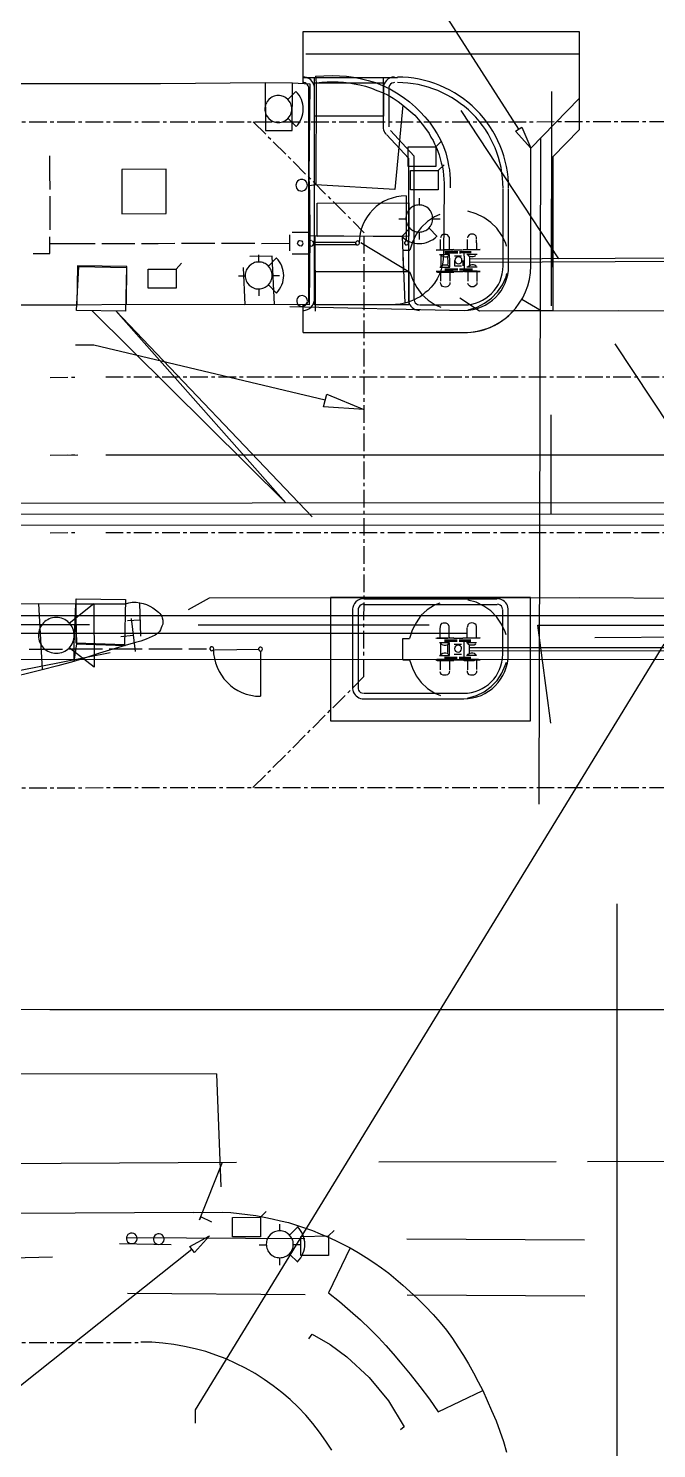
# Model space of a CAD drawing. Header units: feet. Extents: x 111 to 689, y 37 to 445.
# Drawn here: x 271.6 to 328.2, y 175 to 303 of the extents above; entities that cross this region are included whole.
import ezdxf

# ---------------------------------------------------------------- set-up
doc = ezdxf.new("R2010")
doc.units = ezdxf.units.FT
doc.linetypes.add('CENTER2', pattern=[2.541, 1.587, -0.318, 0.318, -0.318])
for name, color, linetype in [('AGUA', 5, 'UTIL_W'), ('ANOTACION', 7, 'CONTINUOUS'), ('DIGITALIZADO', 7, 'CONTINUOUS'), ('DRENAJE', 3, 'UTIL_SD'), ('EJE_VIA', 7, 'CONTINUOUS'), ('ELECTRICO_AEREO', 1, 'UTIL_EOH'), ('ESTRUCTURAS', 7, 'CONTINUOUS'), ('METRO_RW', 140, 'CENTER2'), ('TELECOM', 30, 'UTIL_T'), ('TELECOM_AEREO', 30, 'UTIL_TOH'), ('TOPO', 8, 'CONTINUOUS')]:
    doc.layers.add(name, color=color, linetype=linetype)
doc.styles.add('LTSTD', font='Arial')
doc.linetypes.add('UTIL_EOH', pattern='A,4,-3,["E(OH)",LTSTD,S=1.2,R=0,X=-3.3,Y=-0.6],-3', length=10)
doc.linetypes.add('UTIL_SD', pattern='A,4,-3,["SD",LTSTD,S=1.2,R=0,X=-2.22,Y=-0.6],-3', length=10)
doc.linetypes.add('UTIL_T', pattern='A,4,-3,["T",LTSTD,S=1.2,R=0,X=-1.86,Y=-0.6],-3', length=10)
doc.linetypes.add('UTIL_TOH', pattern='A,4,-3,["T(OH)",LTSTD,S=1.2,R=0,X=-3.3,Y=-0.6],-3', length=10)
doc.linetypes.add('UTIL_W', pattern='A,4,-3,["W",LTSTD,S=1.2,R=0,X=-1.86,Y=-0.6],-3', length=10)

msp = doc.modelspace()

# ---------------------------------------------------------------- linework, layer by layer
at = {"layer": 'AGUA'}
for p, q in [((318.7, 277.97), (318.73, 297.3)), ((317.6, 233.07), (317.73, 293.07)), ((318.67, 259.17), (318.67, 268.17)), ((223.47, 249.3), (277.07, 249.27)), ((286.87, 249.23), (307.67, 249.23)), ((324.63, 139), (324.63, 224.1)), ((303.13, 200.83), (319.13, 200.87))]:
    msp.add_line(p, q, dxfattribs=at)
for points in [[(318.63, 240.37), (317.47, 249.2), (342.27, 249.2)], [(199.87, 243.43), (262.3, 243.47), (278.93, 246.73)], [(321.93, 200.87), (347.73, 200.97), (368.53, 201), (394.33, 201.1)], [(227.93, 200.6), (253.73, 200.7), (274.53, 200.73), (290.33, 200.8)], [(288.1, 195.4), (287.1, 195.9), (286.97, 195.63), (289.07, 200.8)]]:
    msp.add_lwpolyline(points, dxfattribs=at)
at = {"layer": 'ANOTACION'}
for points in [[(315.77, 293.9), (279.03, 351.2), (279.03, 352.2)], [(316.03, 294.07), (316.83, 292.2), (315.47, 293.73), (316.03, 294.07)], [(298.3, 269.47), (277.47, 274.43), (275.8, 274.43)], [(298.47, 270.03), (301.8, 268.63), (298.17, 268.87), (298.47, 270.03)], [(328.83, 247.5), (286.6, 178.5), (286.6, 177.3)], [(286.1, 193.2), (287.87, 194.17), (286.53, 192.67), (286.1, 193.2)], [(286.3, 192.93), (268.03, 178.43), (268.03, 177.43)]]:
    msp.add_lwpolyline(points, dxfattribs=at)
at = {"layer": 'DIGITALIZADO'}
for points in [[(277.57, 283.57), (276.07, 283.57), (273.5, 283.57)], [(281.17, 283.57), (279.67, 283.57), (278.17, 283.57)], [(284.77, 283.6), (283.27, 283.57), (281.77, 283.57)], [(288.37, 283.6), (286.87, 283.6), (285.37, 283.6)], [(291.97, 283.6), (290.47, 283.6), (288.97, 283.6)]]:
    msp.add_lwpolyline(points, dxfattribs=at)
at = {"layer": 'DRENAJE'}
for p, q in [((206.03, 259.2), (349.7, 259.23)), ((131.87, 258.17), (531.47, 258.33))]:
    msp.add_line(p, q, dxfattribs=at)
for points in [[(276.1, 281.53), (280.4, 281.43), (280.33, 277.5), (275.9, 277.57), (276.1, 281.53)], [(277.27, 277.57), (294.77, 260.23), (279.43, 277.53), (297.13, 258.97)], [(194.57, 259.17), (131.87, 260.17), (531.47, 260.33), (525.03, 259.33)], [(275.87, 251.57), (280.3, 251.53), (280.23, 247.43), (275.87, 247.57), (275.87, 251.57)]]:
    msp.add_lwpolyline(points, dxfattribs=at)
at = {"layer": 'EJE_VIA'}
for p, q in [((296.33, 298.07), (296.33, 302.7)), ((296.57, 300.7), (321.2, 300.7)), ((296.33, 298.57), (304.83, 298.57)), ((297.33, 297.57), (297.33, 298.57)), ((303.57, 297.57), (303.57, 298.57)), ((296.83, 278.57), (296.83, 297.57)), ((297.33, 278.57), (297.33, 297.57)), ((303.57, 294.1), (303.57, 297.57)), ((304.07, 294.1), (304.07, 297.57)), ((316.83, 292.2), (321.2, 296.67)), ((303.83, 293.43), (305.83, 291.27)), ((304.2, 293.77), (306.33, 291.47)), ((316.83, 281.57), (316.83, 292.2)), ((305.83, 278.57), (305.83, 291.27)), ((306.33, 278.57), (306.33, 291.47)), ((314.33, 281.57), (314.33, 288.53)), ((314.83, 281.57), (314.83, 288.53)), ((318.83, 281.47), (318.83, 288.7)), ((273.5, 282.7), (273.5, 284.2)), ((292.57, 283.6), (295.1, 283.63)), ((272, 282.7), (273.5, 282.7)), ((295.13, 277.93), (310.83, 277.57)), ((296.33, 275.57), (296.33, 278.07)), ((306.83, 278.07), (310.83, 278.07)), ((316.03, 278.57), (317.77, 277.57)), ((315.3, 277.53), (317.77, 277.57)), ((296.33, 275.57), (310.83, 275.57)), ((296.33, 275.57), (310.83, 275.57)), ((273.53, 264.53), (276.03, 264.57)), ((278.53, 264.57), (349.83, 264.57)), ((281.57, 251.2), (281.67, 248.2)), ((301.8, 251.57), (313.8, 251.57)), ((301.8, 251.07), (313.8, 251.07)), ((280.5, 249.63), (281.63, 249.7)), ((280.83, 249.8), (281.2, 246.83)), ((300.8, 243.57), (300.8, 250.57)), ((301.3, 243.57), (301.3, 250.57)), ((314.3, 246.57), (314.3, 250.57)), ((314.8, 246.57), (314.8, 250.57)), ((279.9, 248.17), (281, 248.3)), ((286.03, 247.07), (287.6, 247.07)), ((301.8, 243.07), (310.8, 243.07)), ((301.8, 242.57), (310.8, 242.57)), ((273.5, 214.57), (349.8, 214.57)), ((279.77, 193.47), (284.43, 193.4))]:
    msp.add_line(p, q, dxfattribs=at)
for points in [[(296.33, 302.7), (321.2, 302.7), (321.2, 293.83), (318.83, 291.4), (318.83, 277.57), (315.3, 277.53)], [(297.33, 297.58), (297.33, 297.68), (297.3, 297.83), (297.26, 297.97), (297.19, 298.1), (297.1, 298.23), (297, 298.34), (296.88, 298.43), (296.75, 298.5), (296.61, 298.56), (296.47, 298.59), (296.32, 298.6)], [(304.55, 298.6), (304.45, 298.59), (304.34, 298.58), (304.15, 298.52), (303.98, 298.43), (303.83, 298.3), (303.71, 298.15), (303.61, 297.98), (303.55, 297.79), (303.54, 297.69), (303.53, 297.58)], [(314.83, 288.58), (314.82, 289.07), (314.79, 289.57), (314.72, 290.06), (314.64, 290.54), (314.53, 291.02), (314.4, 291.49), (314.25, 291.96), (314.07, 292.41), (313.87, 292.86), (313.66, 293.3), (313.41, 293.72), (313.15, 294.14), (312.87, 294.54), (312.57, 294.93), (312.24, 295.3), (311.9, 295.66), (311.54, 296.01), (311.17, 296.33), (310.78, 296.63), (310.37, 296.92), (309.96, 297.18), (309.53, 297.42), (309.1, 297.64), (308.65, 297.84), (308.19, 298.01), (307.73, 298.17), (307.26, 298.3), (306.78, 298.41), (306.29, 298.49), (305.8, 298.55), (305.31, 298.59), (304.81, 298.6)], [(296.83, 297.58), (296.82, 297.68), (296.78, 297.8), (296.72, 297.91), (296.6, 298.01), (296.49, 298.07), (296.37, 298.1)], [(297.33, 295.07), (297.33, 298.07), (303.57, 298.07), (303.57, 295.07), (297.33, 295.07)], [(304.55, 298.1), (304.45, 298.09), (304.3, 298.04), (304.18, 297.95), (304.1, 297.83), (304.04, 297.69), (304.03, 297.58)], [(314.33, 288.58), (314.32, 289.05), (314.29, 289.52), (314.23, 289.98), (314.15, 290.44), (314.05, 290.9), (313.92, 291.35), (313.78, 291.79), (313.61, 292.22), (313.42, 292.65), (313.21, 293.06), (312.99, 293.47), (312.74, 293.86), (312.47, 294.24), (312.18, 294.61), (311.87, 294.97), (311.55, 295.31), (311.21, 295.64), (310.85, 295.94), (310.48, 296.23), (310.1, 296.5), (309.7, 296.75), (309.3, 296.98), (308.88, 297.19), (308.46, 297.38), (308.02, 297.54), (307.58, 297.69), (307.14, 297.81), (306.68, 297.92), (306.22, 298), (305.76, 298.05), (305.29, 298.09), (304.81, 298.1)], [(303.53, 294.12), (303.54, 293.97), (303.57, 293.83), (303.62, 293.7), (303.69, 293.58), (303.77, 293.46)], [(273.47, 291.5), (273.47, 290), (273.5, 288.47)], [(273.5, 287.87), (273.5, 286.33), (273.5, 284.83)], [(297.57, 287.23), (305.83, 287.27), (305.83, 284.27), (297.57, 284.23), (297.57, 287.23)], [(310.82, 277.57), (311.23, 277.59), (311.63, 277.65), (312.01, 277.75), (312.38, 277.88), (312.73, 278.05), (313.06, 278.25), (313.37, 278.48), (313.66, 278.74), (313.92, 279.03), (314.15, 279.34), (314.35, 279.67), (314.52, 280.02), (314.65, 280.39), (314.75, 280.77), (314.81, 281.17), (314.83, 281.58)], [(310.82, 278.07), (311.18, 278.08), (311.53, 278.14), (311.86, 278.22), (312.19, 278.34), (312.49, 278.49), (312.78, 278.67), (313.05, 278.87), (313.3, 279.1), (313.53, 279.35), (313.73, 279.62), (313.91, 279.91), (314.06, 280.21), (314.17, 280.54), (314.26, 280.87), (314.31, 281.22), (314.33, 281.58)], [(310.82, 275.57), (311.43, 275.6), (312.03, 275.69), (312.61, 275.84), (313.16, 276.04), (313.68, 276.29), (314.18, 276.59), (314.64, 276.94), (315.07, 277.33), (315.46, 277.75), (315.8, 278.22), (316.11, 278.71), (316.36, 279.24), (316.56, 279.79), (316.71, 280.37), (316.8, 280.96), (316.83, 281.58)], [(297.33, 281.07), (305.83, 281.07), (305.83, 278.07), (297.33, 278.07), (297.33, 281.07)], [(296.7, 278.42), (296.68, 278.56), (296.62, 278.69), (296.52, 278.79), (296.4, 278.86), (296.26, 278.9), (296.12, 278.89), (295.99, 278.84), (295.87, 278.76), (295.79, 278.65), (295.74, 278.51), (295.74, 278.37), (295.77, 278.23), (295.84, 278.11), (295.95, 278.02), (296.07, 277.95), (296.22, 277.93), (296.36, 277.96), (296.49, 278.02), (296.59, 278.11), (296.66, 278.23), (296.7, 278.37)], [(296.32, 277.57), (296.42, 277.57), (296.52, 277.59), (296.71, 277.65), (296.88, 277.74), (297.04, 277.86), (297.16, 278.01), (297.25, 278.19), (297.31, 278.38), (297.33, 278.48), (297.33, 278.58)], [(296.32, 278.07), (296.42, 278.08), (296.56, 278.13), (296.68, 278.22), (296.77, 278.34), (296.82, 278.48), (296.83, 278.58)], [(305.8, 278.58), (305.8, 278.48), (305.83, 278.34), (305.88, 278.19), (305.94, 278.06), (306.03, 277.94), (306.13, 277.83), (306.25, 277.74), (306.38, 277.66), (306.52, 277.61), (306.67, 277.58), (306.82, 277.57)], [(306.3, 278.58), (306.31, 278.48), (306.35, 278.36), (306.42, 278.26), (306.53, 278.15), (306.64, 278.1), (306.77, 278.07)], [(310.82, 275.57), (311.14, 275.58), (311.45, 275.6), (311.77, 275.64), (312.08, 275.7), (312.38, 275.77), (312.68, 275.86), (312.98, 275.97), (313.26, 276.09), (313.55, 276.22), (313.82, 276.37), (314.09, 276.53), (314.35, 276.71), (314.6, 276.9), (314.84, 277.11), (315.07, 277.33), (315.29, 277.56)], [(316.8, 251.7), (298.8, 251.7), (298.8, 240.57), (316.8, 240.57), (316.8, 251.7)], [(301.78, 251.6), (301.68, 251.59), (301.58, 251.58), (301.39, 251.52), (301.22, 251.43), (301.06, 251.3), (300.94, 251.15), (300.85, 250.98), (300.79, 250.79), (300.77, 250.69), (300.77, 250.58)], [(301.78, 251.1), (301.68, 251.09), (301.54, 251.04), (301.42, 250.95), (301.33, 250.83), (301.28, 250.69), (301.27, 250.58)], [(314.8, 250.58), (314.8, 250.68), (314.77, 250.83), (314.72, 250.97), (314.66, 251.1), (314.57, 251.23), (314.47, 251.34), (314.35, 251.43), (314.22, 251.5), (314.08, 251.56), (313.93, 251.59), (313.78, 251.6)], [(314.8, 250.58), (314.8, 250.68), (314.77, 250.83), (314.72, 250.97), (314.66, 251.1), (314.57, 251.23), (314.47, 251.34), (314.35, 251.43), (314.22, 251.5), (314.08, 251.56), (313.93, 251.59), (313.78, 251.6)], [(314.3, 250.58), (314.29, 250.68), (314.25, 250.8), (314.18, 250.91), (314.07, 251.01), (313.96, 251.07), (313.83, 251.1)], [(314.3, 250.58), (314.29, 250.68), (314.25, 250.8), (314.18, 250.91), (314.07, 251.01), (313.96, 251.07), (313.83, 251.1)], [(278.23, 247.03), (276.73, 247.03), (275.23, 247.03)], [(281.83, 247.03), (280.33, 247.03), (278.83, 247.03)], [(285.43, 247.03), (283.93, 247.03), (282.43, 247.03)], [(274.63, 247), (273.13, 247), (271.63, 247)], [(310.78, 242.57), (311.19, 242.59), (311.59, 242.65), (311.98, 242.75), (312.35, 242.88), (312.7, 243.05), (313.03, 243.25), (313.34, 243.48), (313.62, 243.74), (313.88, 244.03), (314.11, 244.34), (314.31, 244.67), (314.48, 245.02), (314.62, 245.39), (314.72, 245.77), (314.78, 246.17), (314.8, 246.58)], [(310.78, 243.07), (311.14, 243.08), (311.49, 243.14), (311.83, 243.22), (312.15, 243.34), (312.46, 243.49), (312.75, 243.67), (313.02, 243.87), (313.27, 244.1), (313.5, 244.35), (313.7, 244.62), (313.87, 244.91), (314.02, 245.21), (314.14, 245.54), (314.23, 245.87), (314.28, 246.22), (314.3, 246.58)], [(310.78, 242.57), (311.19, 242.59), (311.59, 242.65), (311.98, 242.75), (312.35, 242.88), (312.7, 243.05), (313.03, 243.25), (313.34, 243.48), (313.62, 243.74), (313.88, 244.03), (314.11, 244.34), (314.31, 244.67), (314.48, 245.02), (314.62, 245.39), (314.72, 245.77), (314.78, 246.17), (314.8, 246.58)], [(310.78, 243.07), (311.14, 243.08), (311.49, 243.14), (311.83, 243.22), (312.15, 243.34), (312.46, 243.49), (312.75, 243.67), (313.02, 243.87), (313.27, 244.1), (313.5, 244.35), (313.7, 244.62), (313.87, 244.91), (314.02, 245.21), (314.14, 245.54), (314.23, 245.87), (314.28, 246.22), (314.3, 246.58)], [(300.77, 243.58), (300.77, 243.48), (300.8, 243.34), (300.84, 243.19), (300.91, 243.06), (301, 242.94), (301.1, 242.83), (301.22, 242.74), (301.35, 242.66), (301.49, 242.61), (301.63, 242.58), (301.78, 242.57)], [(301.27, 243.58), (301.28, 243.48), (301.32, 243.36), (301.38, 243.26), (301.5, 243.15), (301.61, 243.1), (301.73, 243.07)], [(531.47, 214.67), (331.77, 214.57), (131.87, 214.5)], [(281.37, 193.95), (281.34, 194.1), (281.28, 194.22), (281.19, 194.32), (281.07, 194.4), (280.93, 194.43), (280.78, 194.42), (280.65, 194.37), (280.54, 194.29), (280.46, 194.18), (280.41, 194.05), (280.4, 193.9), (280.44, 193.76), (280.51, 193.64), (280.61, 193.55), (280.74, 193.49), (280.88, 193.47), (281.03, 193.49), (281.15, 193.55), (281.26, 193.64), (281.33, 193.76), (281.36, 193.9)], [(283.8, 193.88), (283.78, 194.03), (283.72, 194.15), (283.62, 194.26), (283.5, 194.33), (283.36, 194.36), (283.22, 194.36), (283.09, 194.31), (282.97, 194.22), (282.89, 194.11), (282.84, 193.98), (282.84, 193.83), (282.87, 193.69), (282.94, 193.57), (283.05, 193.48), (283.17, 193.42), (283.32, 193.4), (283.46, 193.42), (283.59, 193.48), (283.69, 193.58), (283.76, 193.7), (283.8, 193.84)]]:
    msp.add_lwpolyline(points, dxfattribs=at)
at = {"layer": 'ELECTRICO_AEREO'}
for p, q in [((310.53, 295.6), (319.33, 282.23)), ((324.4, 274.57), (329.37, 267.07)), ((280.47, 194.03), (296.47, 193.93)), ((305.67, 193.9), (321.67, 193.83))]:
    msp.add_line(p, q, dxfattribs=at)
at = {"layer": 'ESTRUCTURAS'}
for p, q in [((294.93, 296.57), (295.67, 297.3)), ((294.97, 294.87), (295.7, 294.13)), ((305.63, 283.8), (305.63, 287.9)), ((306.8, 287.03), (306.8, 287.7)), ((304.93, 285.83), (305.57, 285.83)), ((308, 285.83), (308.67, 285.83)), ((305.2, 284.23), (305.93, 284.97)), ((306.8, 283.97), (306.8, 284.6)), ((307.67, 284.97), (308.4, 284.23)), ((297.23, 283.5), (301.07, 283.5)), ((297.27, 283.73), (301.07, 283.73)), ((301.53, 283.7), (305.93, 281.03)), ((305.3, 283), (305.33, 281.03)), ((305.3, 283), (305.93, 283)), ((292.33, 281.93), (292.33, 282.57)), ((293.2, 281.57), (293.93, 282.3)), ((332.33, 282.27), (311.3, 282.2)), ((311.3, 281.93), (332.33, 282)), ((290.5, 280.7), (291.13, 280.7)), ((293.57, 280.73), (294.2, 280.73)), ((292.37, 278.87), (292.37, 279.5)), ((293.2, 279.87), (293.93, 279.13)), ((288.37, 246.97), (292.33, 247.03)), ((305.3, 246.07), (305.3, 248)), ((305.3, 248), (305.9, 248)), ((332.3, 247.17), (311.27, 247.17)), ((292.5, 242.8), (292.5, 246.87)), ((305.3, 246.07), (305.9, 246.07)), ((311.27, 246.93), (332.3, 246.9)), ((294.23, 194.6), (294.23, 195.23)), ((295.1, 194.23), (295.83, 195)), ((292.37, 193.37), (293, 193.37)), ((295.43, 193.4), (296.1, 193.4)), ((265.73, 192.1), (273.73, 192.27)), ((294.23, 191.53), (294.23, 192.17)), ((295.1, 192.53), (295.83, 191.8))]:
    msp.add_line(p, q, dxfattribs=at)
for points in [[(295.3, 295.72), (295.29, 295.84), (295.27, 295.97), (295.24, 296.08), (295.2, 296.19), (295.15, 296.3), (295.09, 296.4), (294.94, 296.58), (294.76, 296.73), (294.66, 296.79), (294.55, 296.84), (294.44, 296.88), (294.33, 296.91), (294.2, 296.93), (294.08, 296.93), (293.96, 296.93), (293.83, 296.91), (293.72, 296.88), (293.61, 296.84), (293.5, 296.78), (293.4, 296.72), (293.22, 296.57), (293.07, 296.39), (293.01, 296.29), (292.96, 296.19), (292.92, 296.08), (292.89, 295.96), (292.87, 295.84), (292.87, 295.71), (292.87, 295.59), (292.89, 295.47), (292.92, 295.35), (292.96, 295.24), (293.02, 295.13), (293.08, 295.03), (293.23, 294.85), (293.41, 294.71), (293.51, 294.65), (293.61, 294.59), (293.72, 294.55), (293.84, 294.52), (293.96, 294.51), (294.09, 294.5), (294.21, 294.51), (294.33, 294.53), (294.45, 294.56), (294.56, 294.6), (294.67, 294.65), (294.77, 294.71), (294.95, 294.86), (295.09, 295.04), (295.15, 295.14), (295.21, 295.25), (295.25, 295.36), (295.28, 295.47), (295.29, 295.6), (295.3, 295.72)], [(295.68, 294.13), (295.83, 294.3), (295.97, 294.48), (296.08, 294.68), (296.17, 294.88), (296.24, 295.08), (296.29, 295.29), (296.32, 295.51), (296.33, 295.72), (296.32, 295.94), (296.29, 296.15), (296.24, 296.36), (296.17, 296.57), (296.07, 296.77), (295.96, 296.96), (295.82, 297.14), (295.67, 297.31)], [(308.8, 292.83), (308.27, 292.3), (308.27, 290.53), (305.77, 290.53), (305.77, 292.3), (308.27, 292.3)], [(309.03, 290.7), (308.5, 290.17), (308.5, 288.43), (306, 288.43), (306, 290.17), (308.5, 290.17)], [(283.97, 290.3), (279.97, 290.27), (279.97, 286.27), (283.97, 286.3), (283.97, 290.3)], [(296.7, 288.85), (296.69, 288.96), (296.64, 289.1), (296.55, 289.22), (296.43, 289.31), (296.29, 289.36), (296.18, 289.37), (296.08, 289.36), (295.94, 289.3), (295.82, 289.21), (295.73, 289.09), (295.68, 288.95), (295.67, 288.85), (295.68, 288.74), (295.73, 288.6), (295.82, 288.48), (295.94, 288.39), (296.08, 288.34), (296.18, 288.33), (296.29, 288.34), (296.43, 288.4), (296.55, 288.49), (296.64, 288.61), (296.69, 288.75), (296.7, 288.85)], [(305.6, 287.9), (305.16, 287.88), (304.74, 287.81), (304.33, 287.7), (303.94, 287.56), (303.57, 287.38), (303.22, 287.16), (302.9, 286.92), (302.6, 286.64), (302.32, 286.34), (302.08, 286.01), (301.87, 285.66), (301.69, 285.29), (301.55, 284.89), (301.45, 284.49), (301.39, 284.06), (301.37, 283.63)], [(306.79, 284.63), (306.91, 284.64), (307.03, 284.66), (307.15, 284.69), (307.26, 284.73), (307.37, 284.78), (307.47, 284.84), (307.65, 284.99), (307.79, 285.17), (307.85, 285.27), (307.91, 285.38), (307.95, 285.49), (307.98, 285.61), (307.99, 285.73), (308, 285.85), (307.99, 285.98), (307.97, 286.1), (307.94, 286.22), (307.9, 286.33), (307.85, 286.43), (307.79, 286.53), (307.64, 286.71), (307.46, 286.86), (307.36, 286.92), (307.25, 286.97), (307.14, 287.01), (307.03, 287.04), (306.9, 287.06), (306.78, 287.07), (306.66, 287.06), (306.53, 287.04), (306.42, 287.01), (306.31, 286.97), (306.2, 286.92), (306.1, 286.86), (305.92, 286.71), (305.77, 286.53), (305.71, 286.43), (305.66, 286.32), (305.62, 286.21), (305.59, 286.09), (305.57, 285.97), (305.57, 285.85), (305.57, 285.72), (305.59, 285.6), (305.62, 285.48), (305.66, 285.37), (305.72, 285.27), (305.78, 285.17), (305.93, 284.99), (306.11, 284.84), (306.21, 284.78), (306.31, 284.73), (306.42, 284.69), (306.54, 284.66), (306.66, 284.64), (306.79, 284.63)], [(308.63, 286.2), (308.17, 286), (307.53, 285.57), (306.97, 285.03), (306.5, 284.43), (306.17, 283.73), (305.93, 283)], [(314.63, 283.37), (314.57, 283.63), (314.23, 284.33), (313.77, 284.97), (313.23, 285.5), (312.6, 285.93), (311.9, 286.27), (311.17, 286.5)], [(295.1, 284.37), (295.1, 284.23), (295.1, 284.1), (295.1, 283.97), (295.1, 283.83), (295.1, 283.7), (295.1, 283.57), (295.1, 283.43), (295.1, 283.3), (295.1, 283.2), (295.1, 283.07), (295.1, 282.93)], [(296.8, 284.6), (296.67, 284.6), (296.53, 284.6), (296.4, 284.6), (296.27, 284.6), (296.13, 284.6), (296, 284.6), (295.87, 284.6), (295.73, 284.6), (295.6, 284.6), (295.47, 284.6), (295.33, 284.6)], [(305.2, 284.25), (305.37, 284.1), (305.55, 283.97), (305.74, 283.85), (305.94, 283.76), (306.15, 283.69), (306.36, 283.64), (306.57, 283.61), (306.79, 283.6), (307.01, 283.61), (307.22, 283.64), (307.43, 283.69), (307.64, 283.77), (307.84, 283.86), (308.03, 283.97), (308.21, 284.11), (308.38, 284.26)], [(309.5, 284), (309.5, 284.13), (309.43, 284.27), (309.33, 284.37), (309.2, 284.4), (309.07, 284.4), (308.93, 284.4), (308.8, 284.33), (308.73, 284.2), (308.7, 284.1)], [(311.93, 284.03), (311.93, 284.13), (311.9, 284.27), (311.8, 284.37), (311.67, 284.43), (311.53, 284.43), (311.4, 284.43), (311.27, 284.37), (311.17, 284.23), (311.13, 284.1)], [(296.3, 283.63), (296.27, 283.5), (296.13, 283.37), (296, 283.4), (295.87, 283.47), (295.8, 283.6), (295.83, 283.7), (295.93, 283.83), (296.03, 283.87), (296.17, 283.83), (296.3, 283.7)], [(297.07, 283.87), (296.93, 283.83), (296.83, 283.73), (296.8, 283.63), (296.83, 283.5), (296.93, 283.43), (297.07, 283.37), (297.2, 283.43), (297.27, 283.57), (297.27, 283.7), (297.17, 283.83)], [(301.4, 283.65), (301.37, 283.75), (301.25, 283.83), (301.15, 283.82), (301.04, 283.7), (301.04, 283.6), (301.13, 283.49), (301.24, 283.47), (301.35, 283.52), (301.4, 283.63)], [(305.8, 283.65), (305.77, 283.75), (305.65, 283.83), (305.55, 283.82), (305.44, 283.7), (305.44, 283.6), (305.53, 283.49), (305.64, 283.47), (305.75, 283.52), (305.8, 283.63)], [(308.3, 283), (308.43, 283.03), (308.53, 283.03), (308.67, 283.03), (308.8, 283.03), (308.93, 283.07), (309.1, 283.07), (309.23, 283.07), (309.37, 283.07), (309.5, 283.07), (309.63, 283.07), (309.77, 283.07), (309.9, 283.07), (309.77, 283), (309.63, 283)], [(309.57, 283), (309.43, 283), (309.33, 283), (309.2, 283), (309.07, 283), (308.93, 283), (308.8, 283), (308.67, 283), (308.53, 283), (308.43, 283), (308.3, 283)], [(308.7, 283.03), (308.7, 283.17), (308.7, 283.3), (308.7, 283.43), (308.7, 283.57), (308.7, 283.7), (308.7, 283.83), (308.7, 283.97)], [(309.1, 282.87), (309.23, 282.87), (309.37, 282.87), (309.5, 282.87), (309.63, 282.87), (309.77, 282.87), (309.9, 282.87), (310.03, 282.87), (310.17, 282.87), (310.27, 282.87)], [(309.5, 283.07), (309.5, 283.2), (309.5, 283.3), (309.5, 283.43), (309.5, 283.57), (309.5, 283.7), (309.5, 283.83), (309.5, 283.97)], [(309.9, 283.03), (310.03, 283.03), (310.17, 283.03), (310.27, 283.03), (310.4, 283.03), (310.53, 283.03), (310.67, 283.03)], [(310.4, 282.87), (310.53, 282.87), (310.67, 282.87), (310.8, 282.87), (310.97, 282.87), (311.07, 282.87), (311.2, 282.87), (311.33, 282.87), (311.47, 282.87)], [(310.73, 283.03), (310.87, 283.07), (311, 283.07), (311.1, 283.07), (311.23, 283.07), (311.37, 283.07), (311.5, 283.07), (311.63, 283.07), (311.77, 283.07), (311.87, 283.07), (312, 283.07), (312.13, 283.07), (312.27, 283.07), (312.13, 283.03)], [(312.03, 283.03), (311.9, 283.03), (311.8, 283.03), (311.67, 283.03), (311.5, 283.03), (311.37, 283.03), (311.23, 283.03), (311.1, 283.03), (311, 283.03), (310.87, 283.03), (310.73, 283.03)], [(311.13, 283.07), (311.13, 283.2), (311.13, 283.3), (311.13, 283.43), (311.13, 283.6), (311.13, 283.7), (311.13, 283.83), (311.13, 283.97)], [(311.97, 283.07), (311.97, 283.2), (311.97, 283.3), (311.97, 283.43), (311.97, 283.6), (311.93, 283.7), (311.93, 283.83), (311.93, 283.97)], [(285.37, 281.83), (284.87, 281.3), (284.87, 279.57), (282.37, 279.57), (282.37, 281.3), (284.87, 281.3)], [(293.53, 280.72), (293.53, 280.84), (293.51, 280.97), (293.48, 281.08), (293.44, 281.19), (293.38, 281.3), (293.32, 281.4), (293.17, 281.58), (292.99, 281.73), (292.89, 281.79), (292.79, 281.84), (292.68, 281.88), (292.56, 281.91), (292.44, 281.93), (292.31, 281.93), (292.19, 281.93), (292.07, 281.91), (291.95, 281.88), (291.84, 281.84), (291.73, 281.78), (291.63, 281.72), (291.45, 281.57), (291.31, 281.39), (291.25, 281.29), (291.19, 281.19), (291.15, 281.08), (291.12, 280.96), (291.11, 280.84), (291.1, 280.71), (291.11, 280.59), (291.13, 280.47), (291.16, 280.35), (291.2, 280.24), (291.25, 280.13), (291.31, 280.03), (291.46, 279.85), (291.64, 279.71), (291.74, 279.65), (291.85, 279.59), (291.96, 279.55), (292.07, 279.52), (292.2, 279.51), (292.32, 279.5), (292.44, 279.51), (292.57, 279.53), (292.68, 279.56), (292.79, 279.6), (292.9, 279.65), (293, 279.71), (293.18, 279.86), (293.33, 280.04), (293.39, 280.14), (293.44, 280.25), (293.48, 280.36), (293.51, 280.47), (293.53, 280.6), (293.53, 280.72)], [(293.91, 279.13), (294.07, 279.3), (294.2, 279.48), (294.31, 279.68), (294.4, 279.88), (294.48, 280.08), (294.53, 280.29), (294.56, 280.51), (294.57, 280.72), (294.56, 280.94), (294.52, 281.15), (294.47, 281.36), (294.4, 281.57), (294.31, 281.77), (294.19, 281.96), (294.06, 282.14), (293.9, 282.31)], [(296.8, 282.63), (296.67, 282.63), (296.53, 282.63), (296.4, 282.63), (296.27, 282.63), (296.13, 282.63), (296, 282.63), (295.87, 282.63), (295.73, 282.63), (295.6, 282.63), (295.47, 282.63), (295.33, 282.63)], [(308.6, 282.6), (308.73, 282.6), (308.87, 282.6), (309, 282.6), (309.13, 282.63), (309.27, 282.63), (309.37, 282.63), (309.5, 282.63)], [(308.7, 282.6), (308.83, 282.5), (308.97, 282.43), (309.1, 282.4), (309.23, 282.4), (309.37, 282.47), (309.5, 282.6)], [(308.7, 281.47), (308.8, 281.6), (308.93, 281.67), (309.07, 281.67), (309.2, 281.67), (309.33, 281.67), (309.43, 281.6), (309.53, 281.47)], [(308.77, 281.53), (308.77, 281.63), (308.77, 281.77), (308.77, 281.9), (308.77, 282.03), (308.77, 282.17), (308.77, 282.3), (308.77, 282.43), (308.77, 282.53)], [(309.1, 282.77), (309.23, 282.77), (309.37, 282.77), (309.5, 282.77), (309.63, 282.77), (309.77, 282.77), (309.9, 282.77), (310.03, 282.77), (310.17, 282.77), (310.27, 282.77)], [(309.33, 282.47), (309.33, 282.37), (309.33, 282.23), (309.37, 282.1), (309.37, 282), (309.37, 281.87), (309.37, 281.73)], [(309.53, 281.47), (309.53, 281.6), (309.53, 281.7), (309.53, 281.83), (309.53, 281.97), (309.53, 282.1), (309.53, 282.23), (309.5, 282.37), (309.5, 282.47), (309.5, 282.6)], [(309.97, 282.5), (310.1, 282.5), (310.2, 282.5), (310.33, 282.5), (310.47, 282.5), (310.6, 282.5)], [(309.97, 282.07), (309.97, 281.97), (309.97, 281.83), (309.97, 281.7), (309.97, 281.6)], [(309.97, 281.6), (310.1, 281.6), (310.2, 281.6), (310.33, 281.6), (310.47, 281.6), (310.6, 281.6)], [(310.63, 282.08), (310.61, 282.21), (310.54, 282.31), (310.44, 282.38), (310.32, 282.4), (310.19, 282.37), (310.09, 282.31), (310.02, 282.21), (310, 282.08), (310.03, 281.96), (310.09, 281.86), (310.19, 281.79), (310.32, 281.77), (310.44, 281.79), (310.54, 281.86), (310.61, 281.96), (310.63, 282.08)], [(310.4, 282.77), (310.53, 282.77), (310.67, 282.8), (310.8, 282.8), (310.97, 282.8), (311.07, 282.8), (311.2, 282.8), (311.33, 282.8), (311.47, 282.8)], [(310.7, 282.07), (310.7, 281.97), (310.7, 281.83), (310.7, 281.7), (310.7, 281.6)], [(310.8, 282.8), (310.8, 282.67), (310.8, 282.53), (310.83, 282.43), (310.83, 282.3), (310.83, 282.17), (310.83, 282), (310.83, 281.87), (310.83, 281.73), (310.83, 281.6), (310.83, 281.47), (310.83, 281.33)], [(311.07, 282.63), (311.2, 282.63), (311.33, 282.63), (311.47, 282.63), (311.6, 282.63), (311.73, 282.63), (311.87, 282.63), (312, 282.63)], [(311.13, 282.63), (311.23, 282.5), (311.37, 282.47), (311.5, 282.43), (311.63, 282.43), (311.77, 282.47), (311.87, 282.53)], [(311.13, 281.5), (311.27, 281.6), (311.4, 281.67), (311.53, 281.7), (311.67, 281.7), (311.8, 281.67), (311.9, 281.6)], [(311.3, 282.47), (311.3, 281.93), (311.3, 281.63)], [(305.93, 281.03), (306.2, 280.3), (306.57, 279.63), (307.03, 279), (307.6, 278.5), (308.23, 278.07), (308.73, 277.87)], [(308.3, 281.07), (308.43, 281.03), (308.53, 281.03), (308.67, 281.03), (308.8, 281.03), (308.97, 281.03), (309.13, 281.03), (309.27, 281.03), (309.37, 281.03), (309.5, 281.03), (309.63, 281.03), (309.77, 281.03), (309.9, 281.03), (309.77, 281.1), (309.63, 281.1)], [(309.6, 281.1), (309.47, 281.07), (309.33, 281.07), (309.2, 281.07), (309.07, 281.07), (308.93, 281.07), (308.8, 281.07), (308.67, 281.07), (308.53, 281.07), (308.43, 281.07), (308.3, 281.07)], [(308.63, 281.47), (308.77, 281.47), (308.9, 281.47), (309.03, 281.47), (309.17, 281.47), (309.3, 281.47), (309.4, 281.47), (309.53, 281.47)], [(308.7, 281.03), (308.7, 280.9), (308.7, 280.77), (308.7, 280.63), (308.7, 280.47), (308.7, 280.33), (308.7, 280.2)], [(309.1, 281.33), (309.23, 281.33), (309.37, 281.33), (309.5, 281.33), (309.63, 281.33), (309.77, 281.33), (309.9, 281.33), (310.03, 281.33), (310.17, 281.33), (310.27, 281.33)], [(309.1, 281.23), (309.23, 281.23), (309.37, 281.23), (309.5, 281.23), (309.63, 281.23), (309.77, 281.23), (309.9, 281.23), (310.03, 281.23), (310.17, 281.23), (310.27, 281.23)], [(309.53, 281.03), (309.53, 280.9), (309.53, 280.77), (309.53, 280.6), (309.53, 280.47), (309.53, 280.33), (309.53, 280.2)], [(309.93, 281.07), (310.07, 281.07), (310.2, 281.07), (310.33, 281.07), (310.47, 281.07), (310.6, 281.07), (310.73, 281.07)], [(310.4, 281.33), (310.53, 281.33), (310.67, 281.33), (310.8, 281.33), (310.93, 281.33), (311.03, 281.33), (311.17, 281.33), (311.3, 281.33), (311.43, 281.33), (311.57, 281.33)], [(310.4, 281.23), (310.53, 281.23), (310.67, 281.23), (310.8, 281.23), (310.93, 281.23), (311.03, 281.23), (311.17, 281.27), (311.3, 281.27), (311.43, 281.27), (311.57, 281.27)], [(310.73, 281.1), (310.87, 281.07), (311, 281.07), (311.1, 281.07), (311.23, 281.07), (311.37, 281.07), (311.5, 281.07), (311.63, 281.07), (311.77, 281.07), (311.87, 281.07), (312, 281.07), (312.13, 281.07), (312.27, 281.07), (312.13, 281.1)], [(312.03, 281.1), (311.9, 281.1), (311.8, 281.1), (311.67, 281.1), (311.5, 281.1), (311.37, 281.1), (311.23, 281.1), (311.1, 281.1), (311, 281.1), (310.87, 281.1), (310.73, 281.1)], [(311.07, 281.5), (311.2, 281.5), (311.33, 281.5), (311.47, 281.5), (311.6, 281.5), (311.73, 281.5), (311.87, 281.5), (312, 281.5)], [(311.17, 281.07), (311.17, 280.93), (311.17, 280.8), (311.17, 280.7), (311.17, 280.57), (311.17, 280.43), (311.17, 280.33), (311.17, 280.2)], [(311.2, 277.63), (312, 277.87), (312.67, 278.23), (313.3, 278.67), (313.83, 279.23), (314.27, 279.87), (314.6, 280.6), (314.67, 280.9)], [(311.97, 281.07), (311.97, 280.93), (311.97, 280.8), (311.97, 280.7), (311.97, 280.53), (311.97, 280.4), (311.97, 280.3), (311.97, 280.17)], [(309.53, 280.1), (309.53, 279.97), (309.5, 279.87), (309.37, 279.73), (309.27, 279.7), (309.13, 279.67), (309, 279.7), (308.87, 279.73), (308.77, 279.87), (308.73, 279.97), (308.7, 280.1)], [(311.97, 280.1), (311.97, 279.97), (311.93, 279.87), (311.83, 279.77), (311.7, 279.7), (311.57, 279.7), (311.43, 279.7), (311.3, 279.77), (311.2, 279.9), (311.17, 280)], [(275.23, 249.4), (277.47, 251.17), (277.5, 245.43), (275.23, 247.17)], [(308.63, 251.2), (308.17, 251), (307.5, 250.6), (306.93, 250.07), (306.5, 249.43), (306.13, 248.77), (305.9, 248)], [(314.6, 248.33), (314.53, 248.6), (314.2, 249.3), (313.77, 249.93), (313.23, 250.5), (312.6, 250.93), (311.9, 251.27), (311.17, 251.47)], [(275.7, 248.29), (275.69, 248.45), (275.67, 248.61), (275.63, 248.77), (275.57, 248.92), (275.5, 249.06), (275.42, 249.19), (275.33, 249.32), (275.22, 249.43), (275.11, 249.53), (274.98, 249.63), (274.85, 249.71), (274.71, 249.78), (274.56, 249.83), (274.4, 249.87), (274.24, 249.89), (274.08, 249.9), (273.91, 249.89), (273.75, 249.87), (273.6, 249.83), (273.45, 249.77), (273.31, 249.7), (273.17, 249.62), (273.05, 249.53), (272.94, 249.42), (272.83, 249.31), (272.74, 249.18), (272.66, 249.05), (272.59, 248.91), (272.54, 248.76), (272.5, 248.6), (272.47, 248.44), (272.47, 248.28), (272.48, 248.11), (272.5, 247.95), (272.54, 247.8), (272.6, 247.65), (272.66, 247.51), (272.75, 247.37), (272.84, 247.25), (272.94, 247.14), (273.06, 247.03), (273.18, 246.94), (273.32, 246.86), (273.46, 246.79), (273.61, 246.74), (273.76, 246.7), (273.92, 246.67), (274.09, 246.67), (274.25, 246.68), (274.41, 246.7), (274.57, 246.74), (274.72, 246.8), (274.86, 246.86), (274.99, 246.95), (275.12, 247.04), (275.23, 247.14), (275.33, 247.26), (275.43, 247.38), (275.51, 247.52), (275.58, 247.66), (275.63, 247.81), (275.67, 247.96), (275.69, 248.12), (275.7, 248.29)], [(309.47, 249), (309.47, 249.1), (309.43, 249.23), (309.33, 249.33), (309.2, 249.4), (309.07, 249.4), (308.93, 249.4), (308.8, 249.37), (308.7, 249.23), (308.67, 249.1), (308.67, 249)], [(308.67, 248.07), (308.67, 248.2), (308.67, 248.3), (308.67, 248.43), (308.67, 248.57), (308.67, 248.7), (308.67, 248.83), (308.67, 248.97)], [(309.5, 248.07), (309.47, 248.2), (309.47, 248.3), (309.47, 248.43), (309.47, 248.57), (309.47, 248.7), (309.47, 248.83), (309.47, 248.97)], [(311.93, 249), (311.93, 249.1), (311.9, 249.23), (311.8, 249.33), (311.67, 249.4), (311.53, 249.43), (311.4, 249.4), (311.27, 249.37), (311.17, 249.23), (311.13, 249.1), (311.1, 249)], [(311.1, 248.07), (311.1, 248.2), (311.1, 248.3), (311.1, 248.43), (311.1, 248.57), (311.1, 248.7), (311.1, 248.83), (311.1, 248.97)], [(311.93, 248.07), (311.93, 248.2), (311.93, 248.3), (311.93, 248.43), (311.93, 248.57), (311.93, 248.7), (311.93, 248.83), (311.93, 248.97)], [(288.27, 247.08), (288.24, 247.19), (288.12, 247.26), (288.01, 247.25), (287.91, 247.14), (287.91, 247.03), (288, 246.92), (288.1, 246.9), (288.21, 246.95), (288.27, 247.06)], [(288.23, 247.07), (288.25, 246.63), (288.32, 246.21), (288.42, 245.8), (288.56, 245.41), (288.74, 245.04), (288.95, 244.69), (289.19, 244.36), (289.47, 244.06), (289.77, 243.78), (290.09, 243.54), (290.44, 243.32), (290.81, 243.14), (291.2, 243), (291.61, 242.89), (292.03, 242.82), (292.47, 242.8)], [(292.67, 247.05), (292.64, 247.15), (292.52, 247.23), (292.41, 247.22), (292.31, 247.1), (292.31, 247), (292.4, 246.89), (292.5, 246.87), (292.61, 246.92), (292.67, 247.03)], [(308.27, 248.03), (308.4, 248.07), (308.53, 248.07), (308.67, 248.07), (308.8, 248.07), (308.93, 248.07), (309.1, 248.07), (309.23, 248.07), (309.37, 248.07), (309.5, 248.07), (309.63, 248.07), (309.77, 248.07), (309.9, 248.07), (309.77, 248.03), (309.63, 248.03)], [(309.57, 248.03), (309.43, 248.03), (309.33, 248), (309.2, 248), (309.03, 248), (308.9, 248), (308.77, 248), (308.63, 248), (308.5, 248), (308.37, 248)], [(308.6, 247.63), (308.73, 247.63), (308.87, 247.63), (309, 247.63), (309.13, 247.63), (309.27, 247.63), (309.37, 247.63), (309.5, 247.63)], [(308.67, 247.63), (308.77, 247.5), (308.9, 247.43), (309.03, 247.4), (309.17, 247.4), (309.3, 247.43), (309.4, 247.5), (309.5, 247.63)], [(308.73, 246.53), (308.73, 246.63), (308.73, 246.77), (308.73, 246.9), (308.73, 247.03), (308.73, 247.17), (308.73, 247.3), (308.73, 247.43), (308.73, 247.57)], [(309.07, 247.87), (309.2, 247.87), (309.33, 247.87), (309.43, 247.87), (309.57, 247.87), (309.7, 247.87), (309.83, 247.87), (309.97, 247.87), (310.1, 247.87), (310.2, 247.87)], [(309.07, 247.77), (309.2, 247.77), (309.33, 247.77), (309.43, 247.77), (309.57, 247.77), (309.7, 247.77), (309.83, 247.77), (309.97, 247.77), (310.1, 247.77), (310.2, 247.77)], [(309.33, 247.47), (309.33, 247.37), (309.33, 247.23), (309.33, 247.1), (309.33, 247), (309.33, 246.87), (309.33, 246.73)], [(309.5, 246.47), (309.5, 246.6), (309.5, 246.73), (309.5, 246.87), (309.5, 247), (309.5, 247.1), (309.5, 247.23), (309.5, 247.37), (309.5, 247.47), (309.5, 247.6)], [(309.9, 248.03), (310.03, 248.03), (310.17, 248.03), (310.27, 248.03), (310.4, 248.03), (310.53, 248.03), (310.67, 248.03)], [(309.93, 247.5), (310.07, 247.5), (310.2, 247.5), (310.33, 247.5), (310.47, 247.5), (310.6, 247.5)], [(310.6, 247.08), (310.58, 247.21), (310.51, 247.31), (310.41, 247.37), (310.28, 247.4), (310.16, 247.38), (310.06, 247.31), (309.99, 247.21), (309.97, 247.08), (309.99, 246.96), (310.06, 246.86), (310.16, 246.79), (310.28, 246.77), (310.41, 246.79), (310.51, 246.86), (310.57, 246.96), (310.6, 247.08)], [(310.37, 247.87), (310.5, 247.87), (310.63, 247.87), (310.77, 247.87), (310.9, 247.87), (311.03, 247.87), (311.17, 247.87), (311.3, 247.87), (311.43, 247.87)], [(310.37, 247.77), (310.5, 247.77), (310.63, 247.77), (310.77, 247.77), (310.9, 247.77), (311.03, 247.77), (311.17, 247.77), (311.3, 247.77), (311.43, 247.77)], [(310.7, 248.03), (310.83, 248.07), (310.97, 248.07), (311.07, 248.07), (311.2, 248.07), (311.33, 248.07), (311.47, 248.07), (311.6, 248.07), (311.73, 248.07), (311.87, 248.07), (312, 248.07), (312.13, 248.07), (312.27, 248.07), (312.13, 248.03), (312, 248.03)], [(312, 248.03), (311.87, 248.03), (311.77, 248.03), (311.63, 248.03), (311.47, 248.03), (311.33, 248.03), (311.2, 248.03), (311.07, 248.03), (310.97, 248.03), (310.83, 248.03), (310.7, 248.03)], [(310.8, 247.77), (310.8, 247.63), (310.8, 247.5), (310.8, 247.4), (310.8, 247.27), (310.8, 247.13), (310.8, 247), (310.8, 246.87), (310.8, 246.73), (310.8, 246.6), (310.8, 246.5), (310.8, 246.37)], [(311.03, 247.63), (311.17, 247.63), (311.3, 247.63), (311.43, 247.63), (311.57, 247.63), (311.7, 247.63), (311.83, 247.63), (311.93, 247.63)], [(311.1, 247.63), (311.2, 247.5), (311.33, 247.43), (311.47, 247.43), (311.6, 247.43), (311.73, 247.43), (311.87, 247.53)], [(311.27, 247.47), (311.27, 246.93), (311.27, 246.63)], [(305.9, 246.07), (306.17, 245.33), (306.5, 244.63), (306.97, 244.03), (307.53, 243.5), (308.2, 243.07), (308.7, 242.87)], [(308.27, 246.07), (308.4, 246.03), (308.53, 246.03), (308.67, 246.03), (308.8, 246.03), (308.97, 246.03), (309.1, 246.03), (309.23, 246.03), (309.37, 246.03), (309.5, 246.03), (309.63, 246.03), (309.77, 246.03), (309.9, 246.03), (309.77, 246.1), (309.63, 246.1)], [(309.57, 246.1), (309.43, 246.1), (309.33, 246.1), (309.2, 246.1), (309.03, 246.1), (308.9, 246.1), (308.77, 246.1), (308.63, 246.1), (308.5, 246.1), (308.37, 246.1)], [(308.6, 246.47), (308.73, 246.47), (308.87, 246.47), (309, 246.47), (309.13, 246.47), (309.27, 246.47), (309.37, 246.47), (309.5, 246.47)], [(308.67, 246.47), (308.77, 246.6), (308.9, 246.67), (309.03, 246.7), (309.17, 246.7), (309.3, 246.67), (309.4, 246.6), (309.47, 246.5)], [(308.67, 246.03), (308.67, 245.9), (308.67, 245.77), (308.67, 245.67), (308.67, 245.53), (308.67, 245.4), (308.67, 245.3), (308.67, 245.17)], [(309.07, 246.33), (309.2, 246.33), (309.33, 246.33), (309.43, 246.33), (309.57, 246.33), (309.7, 246.33), (309.83, 246.33), (309.97, 246.33), (310.1, 246.33), (310.2, 246.33)], [(309.07, 246.23), (309.2, 246.23), (309.33, 246.23), (309.43, 246.23), (309.57, 246.23), (309.7, 246.23), (309.83, 246.23), (309.97, 246.23), (310.1, 246.23), (310.2, 246.23)], [(309.5, 246.03), (309.5, 245.9), (309.5, 245.77), (309.5, 245.67), (309.5, 245.53), (309.5, 245.4), (309.5, 245.3), (309.5, 245.17)], [(309.9, 246.07), (310.03, 246.07), (310.17, 246.07), (310.27, 246.07), (310.4, 246.07), (310.53, 246.07), (310.67, 246.07)], [(309.93, 246.6), (310.07, 246.6), (310.2, 246.6), (310.33, 246.6), (310.47, 246.6), (310.6, 246.6)], [(310.37, 246.33), (310.5, 246.33), (310.63, 246.33), (310.77, 246.33), (310.9, 246.33), (311.03, 246.33), (311.17, 246.33), (311.3, 246.33), (311.43, 246.33)], [(310.37, 246.23), (310.5, 246.23), (310.63, 246.23), (310.77, 246.23), (310.9, 246.23), (311.03, 246.23), (311.17, 246.23), (311.3, 246.23), (311.43, 246.23)], [(310.7, 246.07), (310.83, 246.03), (310.97, 246.03), (311.07, 246.03), (311.2, 246.03), (311.33, 246.03), (311.47, 246.03), (311.6, 246.03), (311.73, 246.03), (311.87, 246.07), (312, 246.07), (312.13, 246.07), (312.27, 246.07), (312.13, 246.1), (312, 246.1)], [(312, 246.1), (311.87, 246.1), (311.77, 246.1), (311.63, 246.1), (311.47, 246.1), (311.33, 246.1), (311.2, 246.1), (311.07, 246.1), (310.97, 246.1), (310.83, 246.1), (310.7, 246.1)], [(311.03, 246.5), (311.17, 246.5), (311.3, 246.5), (311.43, 246.5), (311.57, 246.5), (311.7, 246.5), (311.83, 246.5), (311.93, 246.5)], [(311.13, 246.5), (311.2, 246.6), (311.33, 246.67), (311.47, 246.7), (311.6, 246.7), (311.73, 246.67), (311.83, 246.57), (311.93, 246.5)], [(311.13, 246.03), (311.13, 245.9), (311.13, 245.77), (311.13, 245.67), (311.13, 245.53), (311.13, 245.4), (311.13, 245.3), (311.13, 245.17)], [(311.13, 242.63), (311.93, 242.87), (312.63, 243.2), (313.27, 243.67), (313.8, 244.23), (314.23, 244.87), (314.53, 245.57), (314.63, 245.87)], [(311.93, 246.07), (311.93, 245.93), (311.93, 245.8), (311.93, 245.7), (311.93, 245.57), (311.93, 245.43), (311.93, 245.33), (311.93, 245.2)], [(309.5, 245.1), (309.47, 244.97), (309.47, 244.87), (309.33, 244.73), (309.2, 244.7), (309.07, 244.7), (308.93, 244.7), (308.8, 244.77), (308.7, 244.9), (308.67, 245)], [(311.93, 245.1), (311.93, 244.97), (311.9, 244.87), (311.8, 244.77), (311.67, 244.7), (311.53, 244.7), (311.4, 244.7), (311.27, 244.73), (311.17, 244.87), (311.13, 244.97), (311.13, 245.1)], [(293, 196.37), (292.47, 195.87), (292.47, 194.1), (289.97, 194.1), (289.97, 195.83), (292.47, 195.87)], [(295.43, 193.42), (295.43, 193.54), (295.41, 193.67), (295.38, 193.78), (295.34, 193.89), (295.28, 194), (295.22, 194.1), (295.07, 194.28), (294.89, 194.43), (294.79, 194.49), (294.69, 194.54), (294.58, 194.58), (294.46, 194.61), (294.34, 194.63), (294.21, 194.63), (294.09, 194.63), (293.97, 194.61), (293.85, 194.58), (293.74, 194.54), (293.63, 194.48), (293.53, 194.42), (293.35, 194.27), (293.21, 194.09), (293.15, 193.99), (293.09, 193.89), (293.05, 193.78), (293.02, 193.66), (293.01, 193.54), (293, 193.41), (293.01, 193.29), (293.03, 193.17), (293.06, 193.05), (293.1, 192.94), (293.15, 192.83), (293.21, 192.73), (293.36, 192.55), (293.54, 192.41), (293.64, 192.35), (293.75, 192.29), (293.86, 192.25), (293.97, 192.22), (294.1, 192.21), (294.22, 192.2), (294.34, 192.21), (294.47, 192.23), (294.58, 192.26), (294.69, 192.3), (294.8, 192.35), (294.9, 192.41), (295.08, 192.56), (295.23, 192.74), (295.29, 192.84), (295.34, 192.95), (295.38, 193.06), (295.41, 193.17), (295.43, 193.3), (295.43, 193.42)], [(295.81, 191.83), (295.97, 192), (296.1, 192.18), (296.21, 192.38), (296.3, 192.58), (296.38, 192.78), (296.43, 192.99), (296.46, 193.21), (296.47, 193.42), (296.46, 193.64), (296.42, 193.85), (296.37, 194.06), (296.3, 194.27), (296.21, 194.47), (296.09, 194.66), (295.96, 194.84), (295.8, 195.01)], [(299.13, 194.67), (298.6, 194.17), (298.6, 192.4), (296.1, 192.4), (296.1, 194.13), (298.6, 194.17)]]:
    msp.add_lwpolyline(points, dxfattribs=at)
at = {"layer": 'METRO_RW'}
for p, q in [((131.87, 294.5), (531.47, 294.67)), ((291.83, 294.57), (301.83, 284.57)), ((301.8, 244.57), (301.83, 284.57)), ((273.53, 271.53), (276.03, 271.57)), ((278.53, 271.57), (349.83, 271.57)), ((273.53, 264.53), (276.03, 264.57)), ((278.53, 264.57), (349.83, 264.57)), ((273.53, 257.53), (276.03, 257.57)), ((278.53, 257.57), (349.83, 257.57)), ((291.8, 234.57), (301.8, 244.57)), ((131.87, 234.5), (531.47, 234.67)), ((273.5, 214.57), (349.8, 214.57)), ((131.87, 184.5), (281.73, 184.57))]:
    msp.add_line(p, q, dxfattribs=at)
msp.add_lwpolyline([(298.9, 174.85), (298.37, 175.68), (297.81, 176.49), (297.2, 177.26), (296.56, 178.01), (295.87, 178.73), (295.15, 179.42), (294.41, 180.06), (293.63, 180.67), (292.82, 181.24), (291.99, 181.76), (291.14, 182.24), (290.27, 182.68), (289.38, 183.08), (288.46, 183.43), (287.54, 183.74), (286.59, 184), (285.64, 184.21), (284.67, 184.38), (283.69, 184.5), (282.7, 184.58), (281.71, 184.6)], dxfattribs=at)
at = {"layer": 'TELECOM'}
for p, q in [((268.37, 250.07), (370.87, 250.1)), ((243.57, 248.47), (311.13, 248.5)), ((322.6, 248.1), (377.03, 248.53))]:
    msp.add_line(p, q, dxfattribs=at)
msp.add_lwpolyline([(373.37, 250.1), (378.6, 250.1), (378.63, 246.1), (268.37, 246.07)], dxfattribs=at)
at = {"layer": 'TELECOM_AEREO'}
for p, q in [((280.5, 189), (296.5, 188.9)), ((305.7, 188.87), (321.7, 188.77))]:
    msp.add_line(p, q, dxfattribs=at)
at = {"layer": 'TOPO'}
for p, q in [((292.9, 298.1), (292.93, 293.77)), ((290.93, 281.43), (291.07, 278.07)), ((324.73, 277.57), (335.87, 277.5)), ((272.47, 251.17), (272.8, 245.17)), ((321.23, 251.7), (332.23, 251.63)), ((275.9, 247.53), (280.27, 247.37)), ((288.5, 208.77), (288.9, 198.6))]:
    msp.add_line(p, q, dxfattribs=at)
for points in [[(297.43, 298.67), (297.5, 298.07), (297.47, 288.9), (296.87, 288.8), (296.9, 288.1), (296.93, 284.3), (297.37, 284.33), (297.4, 278.1), (297.4, 277.5)], [(297.43, 298.67), (298.2, 298.7), (298.97, 298.73), (299.6, 298.7), (300.23, 298.67), (300.87, 298.6), (301.47, 298.47), (302.17, 298.3), (302.83, 298.1), (303.47, 297.83), (304.13, 297.53), (304.73, 297.17), (305.33, 296.8), (305.9, 296.37), (306.43, 295.9), (306.87, 295.47), (307.3, 295), (307.7, 294.53), (308.07, 294), (308.4, 293.47), (308.7, 292.93), (308.97, 292.33), (309.17, 291.77), (309.27, 291.37), (309.37, 291), (309.43, 290.6), (309.5, 290.23), (309.53, 289.83), (309.57, 289.43), (309.57, 289.03), (309.57, 288.63)], [(131.87, 298.07), (145, 298.1), (179.43, 298.07), (217.43, 298.03), (252.2, 298.03), (283.47, 298.03), (292.9, 298.1), (295.37, 298.07), (296.93, 298), (296.83, 289.6), (296.87, 288.8)], [(292.93, 293.77), (295.33, 293.77), (295.37, 298.07)], [(297.5, 298.07), (298, 298.13), (298.5, 298.17), (298.97, 298.17), (299.47, 298.17), (299.97, 298.13), (300.47, 298.07), (300.93, 298), (301.43, 297.9), (301.93, 297.77), (302.47, 297.6), (302.97, 297.4), (303.47, 297.2), (303.97, 296.97), (304.43, 296.7), (304.87, 296.4), (305.3, 296.07), (305.83, 295.63), (306.37, 295.17), (306.83, 294.63), (307.27, 294.07), (307.67, 293.5), (307.83, 293.17), (308.03, 292.87), (308.17, 292.57), (308.33, 292.23), (308.47, 291.93), (308.57, 291.6), (308.67, 291.23), (308.77, 290.87), (308.87, 290.5), (308.93, 290.13), (308.97, 289.77), (309, 289.4), (309.03, 289.03), (309.03, 288.63), (308.97, 282.63), (308.93, 282.17), (308.87, 281.73), (308.77, 281.27), (308.6, 280.83), (308.4, 280.43), (308.17, 280.03), (307.87, 279.67), (307.57, 279.33), (307.33, 279.17), (307.1, 278.97), (306.87, 278.8), (306.6, 278.67), (306.33, 278.53), (306.03, 278.4), (305.77, 278.3), (305.47, 278.23), (305.07, 278.13), (304.63, 278.1), (301.37, 278.07), (297.4, 278.1)], [(305.3, 296.07), (304.57, 288.47), (297.47, 288.9)], [(296.93, 284.3), (296.87, 278.07), (293.73, 278.1), (291.07, 278.07), (280.4, 278.1), (275.93, 278.03), (246.8, 278.03), (219.47, 278), (191.33, 278), (163.43, 278.03), (131.93, 278.03)], [(297.37, 284.33), (305.23, 284.23), (305.47, 278.23)], [(280.4, 278.1), (280.43, 281.53), (276, 281.6), (275.93, 278.03)], [(293.73, 278.1), (293.53, 282.47), (291.53, 282.43)], [(310.43, 278.7), (312.2, 277.53), (324.73, 277.57)], [(131.87, 251.03), (132.4, 251.03), (167.13, 251), (197.23, 251.03), (232.93, 251.07), (268.9, 251.1), (272.47, 251.17)], [(272.47, 251.17), (275.8, 251.13), (280.33, 251.13), (280.63, 251.23), (280.93, 251.27), (281.27, 251.27), (281.6, 251.23), (281.9, 251.17), (282.2, 251.07), (282.5, 250.93), (282.77, 250.77), (283.03, 250.6), (283.3, 250.37), (283.4, 250.27), (283.5, 250.13), (283.6, 250), (283.63, 249.87), (283.67, 249.67), (283.67, 249.5), (283.67, 249.3), (283.6, 249.13), (283.53, 248.97), (283.47, 248.8), (283.37, 248.63), (283.23, 248.5), (283, 248.3), (282.73, 248.17), (282.17, 247.93), (281.7, 247.77), (281.23, 247.63), (280.27, 247.37), (277.97, 246.67), (276.8, 246.3), (275.67, 245.93), (274.23, 245.53), (272.8, 245.17), (271.6, 244.87), (270.37, 244.57)], [(275.8, 251.13), (275.9, 247.53), (275.67, 245.93)], [(275.8, 251.13), (275.67, 247.5), (275.67, 245.93)], [(286, 250.63), (287.87, 251.67), (321.23, 251.7)], [(288.5, 208.77), (248.77, 208.7), (208.73, 208.5), (208.93, 198.47)], [(286.43, 196.27), (249.13, 196.07), (244.97, 196.07), (239.03, 196.07), (229.03, 196.03), (208.93, 195.9), (181.8, 195.83), (168.93, 195.93), (163.33, 195.97), (158.93, 195.97), (147.37, 196), (131.87, 196.03)], [(286.43, 196.27), (289.07, 196.3), (289.8, 196.27), (290.57, 196.2), (291.3, 196.1), (292.07, 196), (292.8, 195.87), (293.53, 195.7), (294.27, 195.53), (295, 195.37), (295.73, 195.13), (296.43, 194.9), (297.17, 194.67), (297.87, 194.37), (298.53, 194.1), (299.23, 193.77), (299.9, 193.43), (300.57, 193.1), (301.27, 192.67), (302, 192.23), (302.7, 191.77), (303.37, 191.3), (304.03, 190.8), (304.67, 190.27), (305.3, 189.73), (305.93, 189.17), (306.67, 188.5), (307.33, 187.83), (308.03, 187.1), (308.67, 186.37), (309.23, 185.67), (309.77, 184.93), (310.27, 184.17), (310.77, 183.4), (311.23, 182.63), (311.67, 181.83), (312.1, 181.03), (312.5, 180.23), (312.9, 179.33), (313.3, 178.43), (313.7, 177.5), (314.03, 176.57), (314.37, 175.63), (314.63, 174.67)], [(300.57, 193.1), (298.6, 189.03), (299.6, 188.27), (300.57, 187.43), (301.5, 186.6), (302.4, 185.73), (303.1, 185), (303.77, 184.3), (304.43, 183.53), (305.07, 182.8), (305.97, 181.7), (306.83, 180.6), (307.7, 179.47), (308.5, 178.33), (312.5, 180.23)], [(296.83, 184.9), (297.13, 185.3), (298.77, 184.37), (300.27, 183.27), (302.27, 181.4), (304, 179.3), (305.43, 176.97), (305.1, 176.7)]]:
    msp.add_lwpolyline(points, dxfattribs=at)

doc.saveas('drawing.dxf')
